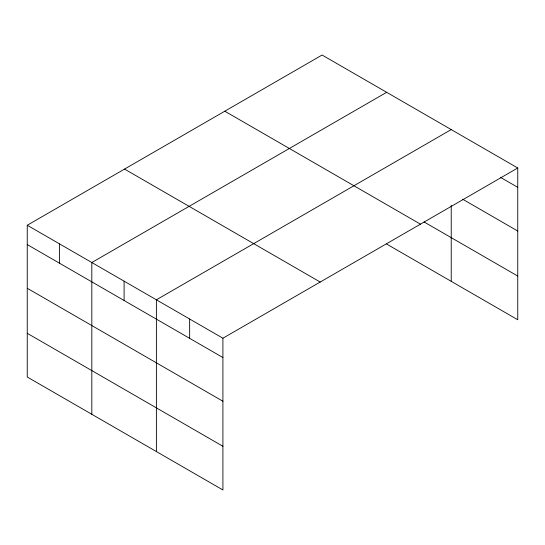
<?xml version="1.0" encoding="UTF-8"?>
<svg xmlns="http://www.w3.org/2000/svg" width="545" height="545" viewBox="0 0 545 545"><rect width="100%" height="100%" fill="white"/><g stroke="black" fill="none" stroke-linecap="round" stroke-linejoin="round"><path stroke-width="0.82" d="M386.657 244.065L517.75 319.752L517.75 167.989L322.088 55.031L27.25 225.249L27.25 377.011L222.912 489.969L222.912 338.213L27.25 225.249M386.657 92.309L91.819 262.526L91.819 414.289M451.226 129.587L156.388 299.805L156.388 451.567M222.912 338.213L517.75 167.989M500.399 177.302L517.75 187.323M462.794 199.293L517.75 231.026M424.078 221.965L517.75 276.049M224.792 111.2L420.454 224.165M124.546 169.079L320.208 282.044M27.25 244.582L222.912 357.547M27.25 288.278L222.912 401.243M27.25 333.308L222.912 446.273M451.226 205.356L451.226 281.343M189.646 319.009L189.646 338.343M124.103 281.166L124.103 300.499M59.534 243.888L59.534 263.221"/></g></svg>
